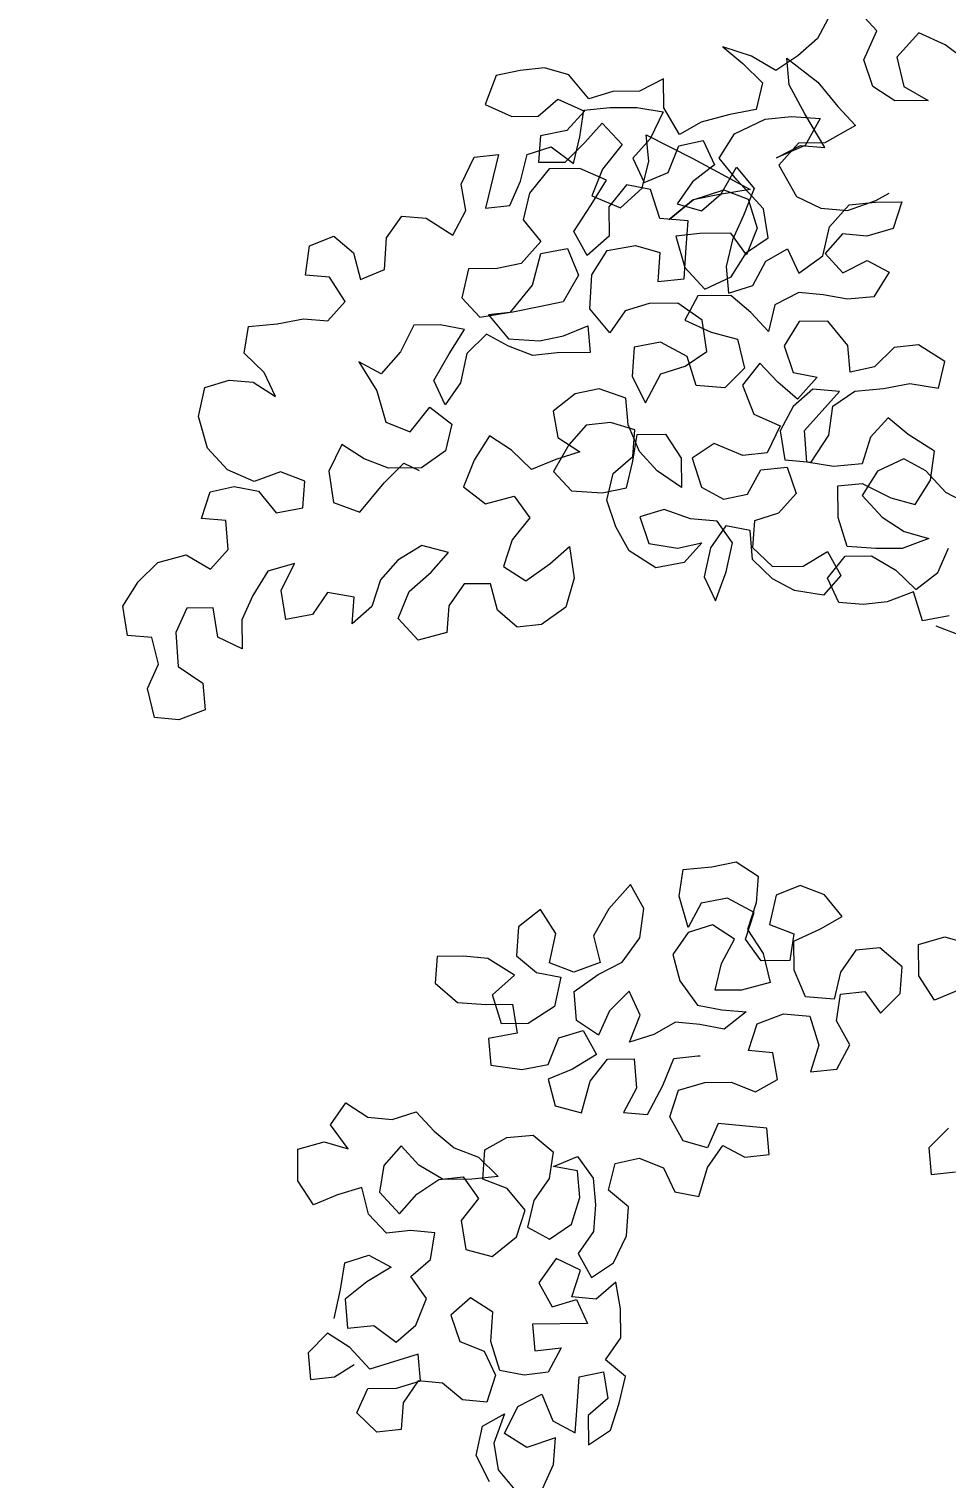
# Model space of a CAD drawing. Header units: millimetres. Extents: x 318905 to 439572, y -5133 to 105868.
# Drawn here: x 424774 to 425787, y 3425 to 5027 of the extents above; entities that cross this region are included whole.
import ezdxf

# ---------------------------------------------------------------- set-up
doc = ezdxf.new("R2010")
doc.units = ezdxf.units.MM
doc.header["$MEASUREMENT"] = 0
doc.layers.add('0_Stylo_No__98', color=154, linetype='Continuous', lineweight=0)
doc.layers.add('INTI_Agencement_Stylo_No__101', color=252, linetype='Continuous', lineweight=0)
doc.styles.add('STYLE_GENERE_3', font='')
doc.styles.get('STYLE_GENERE_3').set_extended_font_data('Arial')
doc.dimstyles.new('STYLE_GENERE__1', dxfattribs={"dimtxt": 200, "dimasz": 142.5, "dimexe": 0.18, "dimexo": 500, "dimgap": 0.09, "dimtad": 0, "dimtih": 1, "dimtoh": 1, "dimlfac": 0.001, "dimzin": 0, "dimdsep": 46, "dimtxsty": 'STYLE_GENERE_3', "dimblk": 'ARROWHEAD_6', "dimblk1": 'ARROWHEAD_6', "dimblk2": 'ARROWHEAD_6', "dimcen": 0.09, "dimclrd": 154, "dimclre": 154, "dimclrt": 154, "dimazin": 0, "dimtfac": 1, "dimtdec": 4, "dimtmove": 0, "dimatfit": 3, "dimfxl": 0, "dimtolj": 1, "dimtzin": 0, "dimarcsym": 0})

# ---------------------------------------------------------------- blocks, each defined once
blk = doc.blocks.new('arbre6[4]', base_point=(427385.8, -574.7))
at = {"layer": 'INTI_Agencement_Stylo_No__101', "linetype": 'Continuous'}
for p, q in [((425709.8, 5024.8), (425687.7, 5048.7)), ((425658.6, 5043.1), (425644.2, 5016.2)), ((425644.2, 5016.2), (425622.4, 4997.3)), ((425695.4, 4992.6), (425709.8, 5024.8)), ((425756, 5022.5), (425731.9, 4995.6)), ((425785.3, 5009.4), (425756, 5022.5)), ((425571.4, 4996.8), (425539.6, 5007.2)), ((425539.6, 5007.2), (425561.7, 4988.7)), ((425598.2, 4981), (425571.4, 4996.8)), ((425622.4, 4997.3), (425598.2, 4981)), ((425809.8, 4990.9), (425785.3, 5009.4)), ((425316, 4981.1), (425289.3, 4975.5)), ((425342.8, 4984), (425316, 4981.1)), ((425369.6, 4976.2), (425342.8, 4984)), ((425561.7, 4988.7), (425583.7, 4967.5)), ((425612.9, 4965), (425610.3, 4994.5)), ((425610.3, 4994.5), (425644.5, 4968)), ((425705.4, 4963.2), (425695.4, 4992.6)), ((425731.9, 4995.6), (425739.4, 4963.5)), ((425289.3, 4975.5), (425277.4, 4943.3)), ((425391.7, 4949.7), (425369.6, 4976.2)), ((425474.2, 4971.8), (425447.6, 4958.2)), ((425474.5, 4939.7), (425474.2, 4971.8)), ((425583.7, 4967.5), (425576.7, 4938)), ((425630.2, 4933.1), (425612.9, 4965)), ((425644.5, 4968), (425666.6, 4941.4)), ((425335.9, 4930.4), (425357.6, 4949.4)), ((425357.6, 4949.4), (425386.9, 4936.2)), ((425418.4, 4957.9), (425391.7, 4949.7)), ((425447.6, 4958.2), (425418.4, 4957.9)), ((425729.8, 4947.4), (425705.4, 4963.2)), ((425739.4, 4963.5), (425766.3, 4947.7)), ((425277.4, 4943.3), (425306.7, 4930.2)), ((425386.9, 4936.2), (425367.6, 4914.6)), ((425381.7, 4907.6), (425386.4, 4937.1)), ((425386.4, 4937.1), (425415.5, 4940.1)), ((425415.5, 4940.1), (425444.7, 4940.3)), ((425444.7, 4940.3), (425474, 4935.2)), ((425474, 4935.2), (425459.6, 4905.7)), ((425491.7, 4910.4), (425474.5, 4939.7)), ((425576.7, 4938), (425547.5, 4932.3)), ((425652.4, 4895.8), (425630.2, 4933.1)), ((425666.6, 4941.4), (425686.3, 4920.2)), ((425766.3, 4947.7), (425729.8, 4947.4)), ((425306.7, 4930.2), (425335.9, 4930.4)), ((425387.2, 4901.4), (425406.5, 4923)), ((425406.5, 4923), (425428.6, 4899.1)), ((425515.9, 4924), (425491.7, 4910.4)), ((425547.5, 4932.3), (425515.9, 4924)), ((425552.5, 4911), (425586.5, 4927.3)), ((425586.5, 4927.3), (425615.6, 4930.3)), ((425615.6, 4930.3), (425647.3, 4927.9)), ((425647.3, 4927.9), (425630.5, 4898.3)), ((425686.3, 4920.2), (425652.3, 4901.2)), ((425338.5, 4909), (425336.3, 4879.6)), ((425367.6, 4914.6), (425338.5, 4909)), ((425365.5, 4879.8), (425387.2, 4901.4)), ((425374.7, 4878.1), (425381.7, 4907.6)), ((425459.6, 4905.7), (425440.3, 4884.1)), ((425457.9, 4880.7), (425455.2, 4910.1)), ((425455.2, 4910.1), (425506.5, 4883.8)), ((425491.3, 4897.9), (425518, 4903.5)), ((425518, 4903.5), (425530.4, 4876.9)), ((425535.7, 4884), (425552.5, 4911)), ((425623.2, 4900.9), (425601.4, 4876.6)), ((425652.3, 4901.2), (425623.2, 4900.9)), ((425250.8, 4855.6), (425265.1, 4885.2)), ((425265.1, 4885.2), (425291.9, 4888.1)), ((425291.9, 4888.1), (425277.7, 4829.1)), ((425316.4, 4858.9), (425323.5, 4888.4)), ((425323.5, 4888.4), (425350.2, 4896.6)), ((425350.2, 4896.6), (425374.7, 4878.1)), ((425428.6, 4899.1), (425406.9, 4872.2)), ((425479.3, 4868.4), (425491.3, 4897.9)), ((425630.5, 4898.3), (425598.9, 4884.6)), ((425598.9, 4884.6), (425625.6, 4898.2)), ((425625.6, 4898.2), (425652.4, 4895.8)), ((425347.9, 4872.5), (425326.2, 4845.6)), ((425336.3, 4879.6), (425365.5, 4879.8)), ((425382, 4872.8), (425347.9, 4872.5)), ((425411.3, 4859.7), (425382, 4872.8)), ((425406.9, 4872.2), (425394.9, 4842.6)), ((425440.3, 4884.1), (425452.7, 4857.4)), ((425450.8, 4851.2), (425457.9, 4880.7)), ((425530.4, 4876.9), (425506.2, 4857.9)), ((425506.5, 4883.8), (425570, 4849.6)), ((425555.3, 4860.1), (425535.7, 4884)), ((425537.9, 4844.8), (425554.7, 4874.4)), ((425554.7, 4874.4), (425574.3, 4850.5)), ((425601.4, 4876.6), (425621.2, 4842)), ((425255.8, 4826.2), (425250.8, 4855.6)), ((425304.5, 4832), (425316.4, 4858.9)), ((425394.5, 4832.8), (425411.3, 4859.7)), ((425433.2, 4854.6), (425413.9, 4830.3)), ((425460, 4849.5), (425433.2, 4854.6)), ((425452.7, 4857.4), (425479.3, 4868.4)), ((425506.2, 4857.9), (425489.3, 4833.7)), ((425584.8, 4828.3), (425555.3, 4860.1)), ((425326.2, 4845.6), (425319.2, 4816.1)), ((425394.9, 4842.6), (425426.6, 4829.5)), ((425426.6, 4829.5), (425450.8, 4851.2)), ((425470, 4817.4), (425460, 4849.5)), ((425506.9, 4838.3), (425480.3, 4816.6)), ((425480.3, 4816.6), (425506.9, 4838.3)), ((425506.9, 4838.3), (425540.8, 4849.3)), ((425536, 4843.9), (425506.9, 4838.3)), ((425516.1, 4825.9), (425537.9, 4844.8)), ((425570, 4849.6), (425536, 4843.9)), ((425540.8, 4849.3), (425567.7, 4838.8)), ((425574.3, 4850.5), (425562.4, 4820.9)), ((425567.7, 4838.8), (425577.6, 4806.8)), ((425621.2, 4842), (425648, 4828.9)), ((425677.2, 4826.4), (425708.8, 4837.4)), ((425708.8, 4837.4), (425723.3, 4845.6)), ((425241.5, 4799.3), (425255.8, 4826.2)), ((425277.7, 4829.1), (425304.5, 4832)), ((425375.2, 4803.2), (425394.5, 4832.8)), ((425413.9, 4830.3), (425414.2, 4798.2)), ((425489.3, 4833.7), (425516.1, 4825.9)), ((425562.4, 4820.9), (425550.4, 4794.1)), ((425589.9, 4796.2), (425584.8, 4828.3)), ((425648, 4828.9), (425677.2, 4826.4)), ((425657.4, 4808.4), (425679.1, 4832.7)), ((425679.1, 4832.7), (425708.2, 4835.6)), ((425708.2, 4835.6), (425737.4, 4835.9)), ((425737.4, 4835.9), (425727.9, 4806.4)), ((425168.5, 4796), (425185.3, 4820.2)), ((425185.3, 4820.2), (425212.1, 4817.8)), ((425212.1, 4817.8), (425241.5, 4799.3)), ((425319.2, 4816.1), (425338.8, 4792.2)), ((425501.6, 4815), (425470, 4817.4)), ((425499.4, 4785.6), (425501.6, 4815)), ((425577.6, 4806.8), (425565.7, 4777.3)), ((425650.3, 4776.2), (425657.4, 4808.4)), ((425727.9, 4806.4), (425698.8, 4798.1)), ((425083.4, 4787.2), (425110.1, 4798.1)), ((425110.1, 4798.1), (425132.1, 4779.6)), ((425166.3, 4761.1), (425168.5, 4796)), ((425338.8, 4792.2), (425317.1, 4767.9)), ((425390, 4776.6), (425375.2, 4803.2)), ((425414.2, 4798.2), (425390, 4776.6)), ((425514.4, 4800.9), (425487.7, 4798)), ((425487.7, 4798), (425497.7, 4763.3)), ((425548.5, 4801.2), (425514.4, 4800.9)), ((425550.4, 4794.1), (425543.4, 4764.6)), ((425565.7, 4777.3), (425548.5, 4801.2)), ((425565.7, 4779.9), (425589.9, 4796.2)), ((425672, 4800.5), (425652.7, 4778.9)), ((425698.8, 4798.1), (425672, 4800.5)), ((425078.8, 4755), (425083.4, 4787.2)), ((425132.1, 4779.6), (425139.7, 4750.2)), ((425329.4, 4743.9), (425338.9, 4778.8)), ((425338.9, 4778.8), (425368.1, 4784.4)), ((425368.1, 4784.4), (425380.4, 4755.1)), ((425395, 4755.2), (425411.9, 4782.1)), ((425411.9, 4782.1), (425443.4, 4787.7)), ((425443.4, 4787.7), (425470.3, 4780)), ((425470.3, 4780), (425468.1, 4747.8)), ((425497.2, 4750.8), (425499.4, 4785.6)), ((425548.8, 4753), (425565.7, 4779.9)), ((425587.1, 4770.3), (425611.3, 4783.9)), ((425611.3, 4783.9), (425623.7, 4757.3)), ((425623.7, 4757.3), (425650.3, 4776.2)), ((425652.7, 4778.9), (425672.3, 4757.7)), ((425139.7, 4750.2), (425166.3, 4761.1)), ((425258.8, 4762), (425251.7, 4729.8)), ((425290.4, 4762.3), (425258.8, 4762)), ((425317.1, 4767.9), (425290.4, 4762.3)), ((425497.7, 4763.3), (425519.8, 4739.4)), ((425543.4, 4764.6), (425546, 4735.1)), ((425572.7, 4743.4), (425587.1, 4770.3)), ((425672.3, 4757.7), (425699, 4771.3)), ((425699, 4771.3), (425723.4, 4758.2)), ((425723.4, 4758.2), (425706.6, 4731.2)), ((425105.6, 4752.6), (425078.8, 4755)), ((425122.8, 4726), (425105.6, 4752.6)), ((425305.3, 4714.2), (425329.4, 4743.9)), ((425380.4, 4755.1), (425363.6, 4725.5)), ((425392.9, 4717.7), (425395, 4755.2)), ((425468.1, 4747.8), (425497.2, 4750.8)), ((425519.8, 4739.4), (425548.8, 4753)), ((425546, 4735.1), (425572.7, 4743.4)), ((425103.5, 4704.4), (425122.8, 4726)), ((425251.7, 4729.8), (425271.3, 4708.6)), ((425363.6, 4725.5), (425336.9, 4719.9)), ((425512, 4732.2), (425497.6, 4705.3)), ((425548.5, 4732.5), (425512, 4732.2)), ((425570.5, 4713.9), (425548.5, 4732.5)), ((425623.8, 4735.8), (425597.2, 4722.2)), ((425650.6, 4733.4), (425623.8, 4735.8)), ((425677.4, 4728.3), (425650.6, 4733.4)), ((425706.6, 4731.2), (425677.4, 4728.3)), ((425271.3, 4708.6), (425305.3, 4714.2)), ((425307.8, 4714.2), (425281, 4711.3)), ((425281, 4711.3), (425303.1, 4684.8)), ((425336.9, 4719.9), (425307.8, 4714.2)), ((425415, 4691.1), (425392.9, 4717.7)), ((425431.8, 4715.4), (425415, 4691.1)), ((425458.5, 4723.6), (425431.8, 4715.4)), ((425490.1, 4723.9), (425458.5, 4723.6)), ((425517, 4705.4), (425490.1, 4723.9)), ((425590.1, 4692.7), (425570.5, 4713.9)), ((425597.2, 4722.2), (425590.1, 4692.7)), ((425011.3, 4668.7), (425016, 4698.2)), ((425016, 4698.2), (425047.6, 4701.2)), ((425047.6, 4701.2), (425076.7, 4706.8)), ((425076.7, 4706.8), (425103.5, 4704.4)), ((425198.4, 4699.9), (425184, 4670.3)), ((425227.6, 4700.1), (425198.4, 4699.9)), ((425254.4, 4695), (425227.6, 4700.1)), ((425237.6, 4668.1), (425254.4, 4695)), ((425363.9, 4688), (425390.6, 4698.9)), ((425390.6, 4698.9), (425393.2, 4669.5)), ((425497.6, 4705.3), (425526.9, 4692.1)), ((425522.2, 4670.7), (425517, 4705.4)), ((425624.1, 4703.7), (425607.3, 4676.8)), ((425655.7, 4704), (425624.1, 4703.7)), ((425677.8, 4677.4), (425655.7, 4704)), ((425278.8, 4689.9), (425257, 4668.3)), ((425303.2, 4676.7), (425278.8, 4689.9)), ((425303.1, 4684.8), (425337.2, 4682.4)), ((425330, 4666.3), (425303.2, 4676.7)), ((425337.2, 4682.4), (425363.9, 4688)), ((425471, 4680.9), (425441.9, 4675.3)), ((425500.3, 4665.1), (425471, 4680.9)), ((425526.9, 4692.1), (425556.1, 4684.4)), ((425556.1, 4684.4), (425563.7, 4652.3)), ((425607.3, 4676.8), (425617.2, 4647.5)), ((425680.5, 4648), (425677.8, 4677.4)), ((425755.6, 4678.1), (425728.9, 4675.2)), ((425785, 4659.7), (425755.6, 4678.1)), ((425033.4, 4647.5), (425011.3, 4668.7)), ((425184, 4670.3), (425162.3, 4646)), ((425220.8, 4638.5), (425237.6, 4668.1)), ((425257, 4668.3), (425250, 4636.1)), ((425356.8, 4669.2), (425330, 4666.3)), ((425393.2, 4669.5), (425356.8, 4669.2)), ((425441.9, 4675.3), (425439.7, 4643.2)), ((425498, 4654.4), (425522.2, 4670.7)), ((425510.3, 4633.1), (425500.3, 4665.1)), ((425728.9, 4675.2), (425707.2, 4653.6)), ((425045.7, 4620.9), (425033.4, 4647.5)), ((425162.3, 4646), (425137.9, 4659.2)), ((425137.9, 4659.2), (425157.6, 4627.2)), ((425454.5, 4613.9), (425471.3, 4646.1)), ((425471.3, 4646.1), (425498, 4654.4)), ((425563.7, 4652.3), (425541.9, 4630.7)), ((425580.6, 4657.8), (425561.4, 4633.6)), ((425600.3, 4636.6), (425580.6, 4657.8)), ((425617.2, 4647.5), (425644, 4642.3)), ((425707.2, 4653.6), (425680.5, 4648)), ((425777.9, 4630.2), (425785, 4659.7)), ((424960.8, 4598.7), (424967.8, 4630.9)), ((424967.8, 4630.9), (424994.5, 4639.1)), ((424994.5, 4639.1), (425021.3, 4636.7)), ((425021.3, 4636.7), (425045.7, 4620.9)), ((425233.1, 4611.9), (425220.8, 4638.5)), ((425250, 4636.1), (425233.1, 4611.9)), ((425403.3, 4629.5), (425376.6, 4623.9)), ((425432.5, 4619), (425403.3, 4629.5)), ((425439.7, 4643.2), (425454.5, 4613.9)), ((425541.9, 4630.7), (425510.3, 4633.1)), ((425561.4, 4633.6), (425573.8, 4601.6)), ((425622.3, 4618.1), (425600.3, 4636.6)), ((425639.2, 4628.9), (425617.5, 4610)), ((425644, 4642.3), (425622.3, 4618.1)), ((425668.4, 4626.5), (425639.2, 4628.9)), ((425685.5, 4626.7), (425717.1, 4629.6)), ((425717.1, 4629.6), (425746.2, 4635.2)), ((425746.2, 4635.2), (425777.9, 4630.2)), ((425157.6, 4627.2), (425167.6, 4592.5)), ((425376.6, 4623.9), (425352.4, 4604.9)), ((425435.2, 4589.6), (425432.5, 4619)), ((425629.9, 4583.3), (425668.4, 4626.5)), ((425661.3, 4610.4), (425685.5, 4626.7)), ((424970.8, 4564), (424960.8, 4598.7)), ((425194.4, 4582.1), (425216.1, 4609)), ((425216.1, 4609), (425240.6, 4590.5)), ((425352.4, 4604.9), (425357.5, 4575.5)), ((425573.8, 4601.6), (425603.1, 4588.4)), ((425617.5, 4610), (425603.1, 4583.1)), ((425656.6, 4578.2), (425661.3, 4610.4)), ((425722.2, 4597.5), (425702.9, 4576)), ((425744.2, 4579), (425722.2, 4597.5)), ((425167.6, 4592.5), (425194.4, 4582.1)), ((425240.6, 4590.5), (425233.5, 4561)), ((425389, 4589.2), (425369.7, 4567.6)), ((425415.7, 4592.1), (425389, 4589.2)), ((425442.5, 4584.3), (425415.7, 4592.1)), ((425447.6, 4560.3), (425435.2, 4589.6)), ((425440.3, 4554.8), (425442.5, 4584.3)), ((425603.1, 4588.4), (425588.7, 4558.9)), ((425603.1, 4583.1), (425608.2, 4551)), ((425632.5, 4548.6), (425629.9, 4583.3)), ((425119.1, 4568), (425104.7, 4538.4)), ((425143.6, 4552.2), (425119.1, 4568)), ((425282, 4577.5), (425265.2, 4550.6)), ((425306.5, 4561.7), (425282, 4577.5)), ((425369.7, 4567.6), (425352.9, 4538)), ((425357.5, 4575.5), (425381.9, 4559.7)), ((425440.4, 4549.5), (425445, 4579)), ((425445, 4579), (425476.6, 4579.3)), ((425476.6, 4579.3), (425493.9, 4552.7)), ((425530.2, 4569), (425506, 4552.8)), ((425561.9, 4555.9), (425530.2, 4569)), ((425637.4, 4548.6), (425656.6, 4578.2)), ((425702.9, 4576), (425693.4, 4546.4)), ((425773.5, 4560.5), (425744.2, 4579)), ((424992.8, 4540.1), (424970.8, 4564)), ((425170.4, 4541.7), (425143.6, 4552.2)), ((425233.5, 4561), (425206.9, 4542)), ((425265.2, 4550.6), (425253.3, 4521)), ((425328.5, 4540.5), (425306.5, 4561.7)), ((425355.2, 4551.4), (425328.5, 4540.5)), ((425381.9, 4559.7), (425355.2, 4551.4)), ((425418.6, 4535.9), (425440.3, 4554.8)), ((425433.3, 4520), (425440.4, 4549.5)), ((425467.2, 4539), (425447.6, 4560.3)), ((425493.9, 4552.7), (425494.1, 4520.5)), ((425506, 4552.8), (425516, 4520.7)), ((425588.7, 4558.9), (425561.9, 4555.9)), ((425608.2, 4551), (425637.4, 4548.6)), ((425661.8, 4543.5), (425632.5, 4548.6)), ((425739.5, 4552.2), (425710.5, 4538.6)), ((425764, 4539), (425739.5, 4552.2)), ((425768.9, 4528.4), (425773.5, 4560.5)), ((425022.1, 4527), (424992.8, 4540.1)), ((425051.2, 4537.9), (425022.1, 4527)), ((425078.1, 4527.5), (425051.2, 4537.9)), ((425104.7, 4538.4), (425109.9, 4503.7)), ((425165.7, 4525.6), (425187.4, 4547.2)), ((425206.9, 4542), (425170.4, 4541.7)), ((425187.4, 4547.2), (425204.5, 4539.3)), ((425352.9, 4538), (425372.5, 4516.8)), ((425411.5, 4506.4), (425418.6, 4535.9)), ((425494.1, 4520.5), (425467.2, 4539)), ((425567.1, 4513.2), (425581.5, 4540.1)), ((425581.5, 4540.1), (425610.7, 4543)), ((425610.7, 4543), (425620.6, 4513.7)), ((425693.4, 4546.4), (425661.8, 4543.5)), ((425710.5, 4538.6), (425693.6, 4511.6)), ((425786, 4515.1), (425764, 4539)), ((424973.6, 4515.8), (425000.3, 4521.4)), ((425000.3, 4521.4), (425027.1, 4516.3)), ((425027.1, 4516.3), (425046.7, 4492.4)), ((425075.9, 4498), (425078.1, 4527.5)), ((425139.1, 4493.2), (425165.7, 4525.6)), ((425253.3, 4521), (425277.7, 4502.5)), ((425372.5, 4516.8), (425406.6, 4514.4)), ((425406.6, 4514.4), (425433.3, 4520)), ((425516, 4520.7), (425540.4, 4507.6)), ((425666.8, 4522.1), (425693.5, 4525)), ((425667.1, 4487.3), (425666.8, 4522.1)), ((425693.5, 4525), (425725.3, 4509.2)), ((425752.1, 4501.5), (425768.9, 4528.4)), ((424964, 4486.3), (424973.6, 4515.8)), ((425109.9, 4503.7), (425139.1, 4493.2)), ((425277.7, 4502.5), (425309.3, 4510.8)), ((425309.3, 4510.8), (425326.5, 4486.9)), ((425421.4, 4477.1), (425411.5, 4506.4)), ((425540.4, 4507.6), (425567.1, 4513.2)), ((425620.6, 4513.7), (425601.3, 4492.1)), ((425693.6, 4511.6), (425715.7, 4487.7)), ((425725.3, 4509.2), (425752.1, 4501.5)), ((425810.5, 4502), (425786, 4515.1)), ((424990.8, 4483.9), (424964, 4486.3)), ((425046.7, 4492.4), (425075.9, 4498)), ((425326.5, 4486.9), (425307.2, 4462.6)), ((425474.8, 4496.3), (425448.1, 4488)), ((425448.1, 4488), (425458.1, 4458.6)), ((425504.1, 4485.8), (425474.8, 4496.3)), ((425533.3, 4483.4), (425504.1, 4485.8)), ((425601.3, 4492.1), (425574.6, 4483.8)), ((425677, 4455.3), (425667.1, 4487.3)), ((425715.7, 4487.7), (425740.1, 4471.9)), ((424993.5, 4451.8), (424990.8, 4483.9)), ((425436.2, 4450.4), (425421.4, 4477.1)), ((425543.1, 4478.2), (425526.2, 4453.9)), ((425550.5, 4459.5), (425533.3, 4483.4)), ((425569.9, 4473), (425543.1, 4478.2)), ((425572.5, 4440.9), (425569.9, 4473)), ((425574.6, 4483.8), (425572.4, 4454.3)), ((425740.1, 4471.9), (425767, 4464.1)), ((425207.5, 4456.4), (425180.9, 4440.1)), ((425236.8, 4448.6), (425207.5, 4456.4)), ((425307.2, 4462.6), (425297.7, 4433.1)), ((425348.8, 4436.2), (425370.5, 4455.2)), ((425370.5, 4455.2), (425375.6, 4420.4)), ((425458.1, 4458.6), (425489.7, 4453.6)), ((425489.7, 4453.6), (425516.4, 4459.2)), ((425516.4, 4459.2), (425497.1, 4437.6)), ((425526.2, 4453.9), (425519.2, 4421.7)), ((425543.4, 4427.3), (425550.5, 4459.5)), ((425572.4, 4454.3), (425594.5, 4433.1)), ((425708.7, 4452.9), (425677, 4455.3)), ((425737.9, 4453.1), (425708.7, 4452.9)), ((425767, 4464.1), (425737.9, 4453.1)), ((425777, 4426.7), (425788.9, 4453.6)), ((424894, 4416.1), (424915.8, 4437.7)), ((424915.8, 4437.7), (424947.3, 4446)), ((424947.3, 4446), (424974.2, 4430.2)), ((424974.2, 4430.2), (424993.5, 4451.8)), ((425066.6, 4436.4), (425037.5, 4428.1)), ((425052.2, 4406.8), (425066.6, 4436.4)), ((425180.9, 4440.1), (425161.6, 4418.5)), ((425217.5, 4427), (425236.8, 4448.6)), ((425322.2, 4417.3), (425348.8, 4436.2)), ((425465.6, 4431.9), (425436.2, 4450.4)), ((425497.1, 4437.6), (425465.6, 4431.9)), ((425594.6, 4419.7), (425572.5, 4440.9)), ((425628.5, 4433.4), (425655.2, 4449.7)), ((425655.2, 4449.7), (425670, 4423.1)), ((425655.4, 4420.3), (425674.7, 4444.5)), ((425674.7, 4444.5), (425703.9, 4444.8)), ((425703.9, 4444.8), (425730.7, 4429)), ((425037.5, 4428.1), (425020.6, 4401.2)), ((425193.3, 4405.4), (425217.5, 4427)), ((425297.7, 4433.1), (425322.2, 4417.3)), ((425375.6, 4420.4), (425366.2, 4388.2)), ((425519.2, 4421.7), (425531.5, 4395.1)), ((425531.5, 4395.1), (425543.4, 4427.3)), ((425594.5, 4433.1), (425628.5, 4433.4)), ((425670, 4423.1), (425650.7, 4401.5)), ((425667.8, 4393.6), (425655.4, 4420.3)), ((425730.7, 4429), (425752.8, 4407.8)), ((425752.8, 4407.8), (425777, 4426.7)), ((424877.2, 4389.2), (424894, 4416.1)), ((425057.3, 4374.7), (425052.2, 4406.8)), ((425103.3, 4404.6), (425086.5, 4380.3)), ((425132.5, 4399.5), (425103.3, 4404.6)), ((425161.6, 4418.5), (425152.1, 4389)), ((425181.4, 4375.8), (425193.3, 4405.4)), ((425254.1, 4414), (425237.2, 4389.7)), ((425283.3, 4414.2), (425254.1, 4414)), ((425290.8, 4384.9), (425283.3, 4414.2)), ((425619, 4406.6), (425594.6, 4419.7)), ((425650.7, 4401.5), (425619, 4406.6)), ((425750.4, 4405.1), (425721.3, 4394.1)), ((425760.3, 4373.1), (425750.4, 4405.1)), ((424882.3, 4357.1), (424877.2, 4389.2)), ((425020.6, 4401.2), (425008.7, 4374.3)), ((425130.3, 4370), (425132.5, 4399.5)), ((425152.1, 4389), (425130.3, 4370)), ((425237.2, 4389.7), (425235, 4360.3)), ((425366.2, 4388.2), (425339.5, 4369.2)), ((425694.5, 4391.2), (425667.8, 4393.6)), ((425721.3, 4394.1), (425694.5, 4391.2)), ((424947.8, 4387.1), (424935.8, 4360.2)), ((424976.9, 4387.4), (424947.8, 4387.1)), ((424982.1, 4355.3), (424976.9, 4387.4)), ((425008.7, 4374.3), (425008.9, 4342.2)), ((425086.5, 4380.3), (425057.3, 4374.7)), ((425203.4, 4352), (425181.4, 4375.8)), ((425312.8, 4366.3), (425290.8, 4384.9)), ((425789.5, 4378.7), (425760.3, 4373.1)), ((424909.1, 4354.6), (424882.3, 4357.1)), ((424935.8, 4360.2), (424938.5, 4322.8)), ((425235, 4360.3), (425203.4, 4352)), ((425339.5, 4369.2), (425312.8, 4366.3)), ((425775, 4367.8), (425801.8, 4357.4)), ((424916.6, 4325.3), (424909.1, 4354.6)), ((425008.9, 4342.2), (424982.1, 4355.3)), ((424904.6, 4298.4), (424916.6, 4325.3)), ((424938.5, 4322.8), (424965.4, 4304.3)), ((424912.2, 4266.3), (424904.6, 4298.4)), ((424965.4, 4304.3), (424968.1, 4274.9)), ((424938.9, 4263.9), (424912.2, 4266.3)), ((424968.1, 4274.9), (424938.9, 4263.9)), ((425496.1, 4098.6), (425527.7, 4101.5)), ((425527.7, 4101.5), (425554.4, 4107.1)), ((425554.4, 4107.1), (425578.8, 4091.3)), ((425491.4, 4069.1), (425496.1, 4098.6)), ((425578.8, 4091.3), (425576.6, 4061.8)), ((425437.8, 4082), (425413.7, 4055)), ((425452.6, 4055.4), (425437.8, 4082)), ((425501.4, 4034.4), (425491.4, 4069.1)), ((425598.5, 4070.1), (425591.4, 4037.9)), ((425625.1, 4081), (425598.5, 4070.1)), ((425652, 4070.5), (425625.1, 4081)), ((425671.6, 4046.6), (425652, 4070.5)), ((425338.3, 4054.3), (425314.1, 4035.4)), ((425355.5, 4027.7), (425338.3, 4054.3)), ((425413.7, 4055), (425396.9, 4025.4)), ((425448, 4023.2), (425452.6, 4055.4)), ((425515.8, 4061.3), (425501.4, 4034.4)), ((425545, 4066.9), (425515.8, 4061.3)), ((425574.3, 4051.1), (425545, 4066.9)), ((425576.6, 4061.8), (425567.1, 4032.3)), ((425528.2, 4037.3), (425501.5, 4029)), ((425552.6, 4021.5), (425528.2, 4037.3)), ((425564.8, 4021.6), (425574.3, 4051.1)), ((425591.4, 4037.9), (425618.2, 4027.4)), ((425647.4, 4033), (425671.6, 4046.6)), ((425314.1, 4035.4), (425311.9, 4003.2)), ((425348.5, 3995.5), (425355.5, 4027.7)), ((425396.9, 4025.4), (425404.4, 3996)), ((425428.7, 3996.3), (425448, 4023.2)), ((425501.5, 4029), (425484.6, 4004.8)), ((425538.2, 3994.6), (425552.6, 4021.5)), ((425582, 3997.6), (425564.8, 4021.6)), ((425567.1, 4032.3), (425584.3, 4005.7)), ((425618.2, 4027.4), (425613.6, 3997.9)), ((425618.3, 4019.4), (425647.4, 4033)), ((425755.8, 4015.8), (425784.9, 4024.1)), ((425784.9, 4024.1), (425811.8, 4016.3)), ((425484.6, 4004.8), (425492.1, 3975.4)), ((425584.3, 4005.7), (425591.9, 3973.6)), ((425618.5, 3987.3), (425618.3, 4019.4)), ((425686.5, 4009.3), (425669.6, 3985.1)), ((425713.2, 4012.2), (425686.5, 4009.3)), ((425737.7, 3991), (425713.2, 4012.2)), ((425756.1, 3981), (425755.8, 4015.8)), ((425224.3, 4002.4), (425222.1, 3973)), ((425253.5, 4002.7), (425224.3, 4002.4)), ((425280.3, 4000.3), (425253.5, 4002.7)), ((425309.6, 3981.8), (425280.3, 4000.3)), ((425311.9, 4003.2), (425333.9, 3984.7)), ((425375.3, 3985.1), (425348.5, 3995.5)), ((425404.4, 3996), (425375.3, 3985.1)), ((425402.1, 3982.6), (425428.7, 3996.3)), ((425531.1, 3965.1), (425538.2, 3994.6)), ((425613.6, 3997.9), (425582, 3997.6)), ((425735.5, 3961.6), (425737.7, 3991)), ((425222.1, 3973), (425246.6, 3951.8)), ((425285.5, 3960.2), (425309.6, 3981.8)), ((425333.9, 3984.7), (425360.7, 3979.6)), ((425360.7, 3979.6), (425353.7, 3947.4)), ((425375.5, 3963.7), (425402.1, 3982.6)), ((425492.1, 3975.4), (425511.8, 3948.8)), ((425591.9, 3973.6), (425560.3, 3965.3)), ((425630.9, 3957.9), (425618.5, 3987.3)), ((425669.6, 3985.1), (425662.6, 3955.5)), ((425773.3, 3954.4), (425756.1, 3981)), ((425295.4, 3928.1), (425285.5, 3960.2)), ((425378.1, 3931.6), (425375.5, 3963.7)), ((425436.3, 3964.2), (425414.5, 3942.6)), ((425448.6, 3937.5), (425436.3, 3964.2)), ((425560.3, 3965.3), (425531.1, 3965.1)), ((425662.6, 3955.5), (425630.9, 3957.9)), ((425665.2, 3931.5), (425669.8, 3961)), ((425669.8, 3961), (425696.6, 3963.9)), ((425696.6, 3963.9), (425713.8, 3939.9)), ((425713.8, 3939.9), (425735.5, 3961.6)), ((425800, 3965.3), (425773.3, 3954.4)), ((425246.6, 3951.8), (425278.3, 3949.4)), ((425278.3, 3949.4), (425307.5, 3949.7)), ((425307.5, 3949.7), (425312.6, 3917.6)), ((425353.7, 3947.4), (425324.6, 3928.4)), ((425414.5, 3942.6), (425402.6, 3915.7)), ((425511.8, 3948.8), (425538.6, 3943.7)), ((425538.6, 3943.7), (425565.4, 3941.3)), ((425565.4, 3941.3), (425541.2, 3922.3)), ((425324.6, 3928.4), (425295.4, 3928.1)), ((425402.6, 3915.7), (425378.1, 3931.6)), ((425436.7, 3908), (425448.6, 3937.5)), ((425487.6, 3929.9), (425463.4, 3916.3)), ((425514.4, 3927.4), (425487.6, 3929.9)), ((425541.2, 3922.3), (425514.4, 3927.4)), ((425568.1, 3898.5), (425577.6, 3928)), ((425577.6, 3928), (425606.7, 3939)), ((425606.7, 3939), (425635.9, 3936.6)), ((425635.9, 3936.6), (425645.9, 3904.5)), ((425680, 3904.8), (425665.2, 3931.5)), ((425312.6, 3917.6), (425281, 3911.9)), ((425281, 3911.9), (425283.6, 3882.5)), ((425346.9, 3883.1), (425358.8, 3912.6)), ((425358.8, 3912.6), (425385.5, 3920.9)), ((425385.5, 3920.9), (425400.3, 3894.3)), ((425463.4, 3916.3), (425436.7, 3908)), ((425400.3, 3894.3), (425373.7, 3878)), ((425485.5, 3889.7), (425512.2, 3892.6)), ((425512.2, 3892.6), (425514.6, 3892.6)), ((425594.9, 3896), (425568.1, 3898.5)), ((425600, 3866.6), (425594.9, 3896)), ((425645.9, 3904.5), (425636.4, 3875)), ((425665.6, 3877.9), (425680, 3904.8)), ((425283.6, 3882.5), (425317.7, 3877.5)), ((425317.7, 3877.5), (425346.9, 3883.1)), ((425373.7, 3878), (425347, 3867)), ((425393.2, 3864.8), (425412.5, 3889)), ((425412.5, 3889), (425441.7, 3889.3)), ((425441.7, 3889.3), (425444.4, 3857.2)), ((425473.5, 3860.1), (425485.5, 3889.7)), ((425636.4, 3875), (425665.6, 3877.9)), ((425347, 3867), (425354.5, 3837.7)), ((425383.8, 3829.9), (425393.2, 3864.8)), ((425456.7, 3827.9), (425473.5, 3860.1)), ((425490.6, 3855), (425519.7, 3863.2)), ((425519.7, 3863.2), (425548.9, 3863.5)), ((425548.9, 3863.5), (425575.8, 3853)), ((425575.8, 3853), (425600, 3866.6)), ((425444.4, 3857.2), (425430, 3830.3)), ((425481.1, 3825.4), (425490.6, 3855)), ((425106.5, 3816.7), (425123.4, 3840.9)), ((425123.4, 3840.9), (425147.8, 3825.1)), ((425174.6, 3822.6), (425201.3, 3830.9)), ((425201.3, 3830.9), (425220.9, 3809.7)), ((425354.5, 3837.7), (425383.8, 3829.9)), ((425430, 3830.3), (425456.7, 3827.9)), ((425126.2, 3790.1), (425106.5, 3816.7)), ((425147.8, 3825.1), (425174.6, 3822.6)), ((425495.9, 3798.8), (425481.1, 3825.4)), ((425534.7, 3817.9), (425522.7, 3791)), ((425588.2, 3813), (425534.7, 3817.9)), ((425590.9, 3783.6), (425588.2, 3813)), ((425789, 3812.7), (425767.2, 3791.1)), ((425070.3, 3789.6), (425099.4, 3797.9)), ((425099.4, 3797.9), (425126.2, 3790.1)), ((425220.9, 3809.7), (425243, 3791.1)), ((425277, 3788.8), (425301.3, 3802.4)), ((425301.3, 3802.4), (425330.4, 3805.3)), ((425330.4, 3805.3), (425352.5, 3786.8)), ((425522.7, 3791), (425495.9, 3798.8)), ((425070.5, 3754.8), (425070.3, 3789.6)), ((425184.6, 3793.3), (425165.3, 3771.7)), ((425204.2, 3772.1), (425184.6, 3793.3)), ((425243, 3791.1), (425269.8, 3780.7)), ((425269.8, 3780.7), (425291.8, 3759.5)), ((425274.8, 3756.6), (425277, 3788.8)), ((425352.5, 3786.8), (425347.8, 3757.3)), ((425352.6, 3770.7), (425379.3, 3781.7)), ((425379.3, 3781.7), (425396.5, 3757.7)), ((425420.7, 3774), (425447.4, 3779.6)), ((425447.4, 3779.6), (425474.2, 3769.1)), ((425522.9, 3769.6), (425539.7, 3793.8)), ((425539.7, 3793.8), (425564.1, 3780.7)), ((425564.1, 3780.7), (425590.9, 3783.6)), ((425767.2, 3791.1), (425769.9, 3761.6)), ((425165.3, 3771.7), (425160.6, 3742.2)), ((425231.1, 3756.2), (425204.2, 3772.1)), ((425379.4, 3765.6), (425352.6, 3770.7)), ((425382, 3736.2), (425379.4, 3765.6)), ((425413.6, 3744.5), (425420.7, 3774)), ((425474.2, 3769.1), (425486.6, 3742.5)), ((425513.4, 3737.4), (425522.9, 3769.6)), ((425769.9, 3761.6), (425796.6, 3764.6)), ((425087.7, 3728.2), (425070.5, 3754.8)), ((425141.1, 3747.4), (425114.4, 3739.1)), ((425148.6, 3718), (425141.1, 3747.4)), ((425202, 3739.9), (425226.2, 3756.2)), ((425226.2, 3756.2), (425252.9, 3759.1)), ((425262.7, 3756.5), (425231.1, 3756.2)), ((425252.9, 3759.1), (425270.1, 3735.2)), ((425291.8, 3759.5), (425262.7, 3756.5)), ((425301.7, 3746.2), (425274.8, 3756.6)), ((425347.8, 3757.3), (425331, 3733.1)), ((425396.5, 3757.7), (425399.1, 3728.3)), ((425114.4, 3739.1), (425087.7, 3728.2)), ((425160.6, 3742.2), (425182.7, 3718.3)), ((425182.7, 3718.3), (425202, 3739.9)), ((425270.1, 3735.2), (425250.9, 3710.9)), ((425321.3, 3722.3), (425301.7, 3746.2)), ((425331, 3733.1), (425323.9, 3703.5)), ((425372.5, 3706.7), (425382, 3736.2)), ((425435.6, 3726), (425413.6, 3744.5)), ((425486.6, 3742.5), (425513.4, 3737.4)), ((425168.3, 3696.8), (425148.6, 3718)), ((425311.8, 3692.7), (425321.3, 3722.3)), ((425399.1, 3728.3), (425396.9, 3698.9)), ((425433.4, 3693.8), (425435.6, 3726)), ((425195, 3699.7), (425168.3, 3696.8)), ((425221.8, 3697.3), (425195, 3699.7)), ((425250.9, 3710.9), (425256, 3678.8)), ((425323.9, 3703.5), (425348.3, 3690.4)), ((425348.3, 3690.4), (425372.5, 3706.7)), ((425217.1, 3667.8), (425221.8, 3697.3)), ((425285.2, 3671.1), (425311.8, 3692.7)), ((425396.9, 3698.9), (425380.1, 3674.6)), ((425419.1, 3664.3), (425433.4, 3693.8)), ((425122.3, 3664.3), (425149, 3672.5)), ((425149, 3672.5), (425173.4, 3659.4)), ((425195.4, 3648.9), (425217.1, 3667.8)), ((425256, 3678.8), (425285.2, 3671.1)), ((425355.8, 3669), (425336.5, 3642.1)), ((425382.6, 3655.9), (425355.8, 3669)), ((425380.1, 3674.6), (425394.8, 3648)), ((425117.6, 3634.8), (425122.3, 3664.3)), ((425173.4, 3659.4), (425146.8, 3643.1)), ((425373.1, 3626.4), (425382.6, 3655.9)), ((425394.8, 3648), (425419.1, 3664.3)), ((425146.8, 3643.1), (425122.6, 3624.1)), ((425212.6, 3624.9), (425195.4, 3648.9)), ((425336.5, 3642.1), (425351.3, 3615.5)), ((425421.6, 3642.9), (425399.9, 3623.9)), ((425426.7, 3613.5), (425421.6, 3642.9)), ((425110.6, 3602.6), (425117.6, 3634.8)), ((425122.6, 3624.1), (425125.2, 3592)), ((425200.6, 3595.4), (425212.6, 3624.9)), ((425261.2, 3625.4), (425239.5, 3606.4)), ((425285.7, 3609.5), (425261.2, 3625.4)), ((425351.3, 3615.5), (425378, 3623.7)), ((425399.9, 3623.9), (425373.1, 3626.4)), ((425378, 3623.7), (425390.4, 3597.1)), ((425239.5, 3606.4), (425249.4, 3577.1)), ((425283.5, 3577.4), (425285.7, 3609.5)), ((425427, 3581.4), (425426.7, 3613.5)), ((425125.2, 3592), (425154.4, 3594.9)), ((425154.4, 3594.9), (425178.9, 3576.4)), ((425178.9, 3576.4), (425200.6, 3595.4)), ((425390.4, 3597.1), (425329.6, 3596.5)), ((425329.6, 3596.5), (425332.2, 3567.1)), ((425103.4, 3586.5), (425081.7, 3564.8)), ((425127.8, 3570.6), (425103.4, 3586.5)), ((425249.4, 3577.1), (425276.3, 3566.6)), ((425293.4, 3545.3), (425283.5, 3577.4)), ((425410.1, 3557.1), (425427, 3581.4)), ((425081.7, 3564.8), (425084.3, 3535.4)), ((425149.9, 3546.7), (425127.8, 3570.6)), ((425203.3, 3563.3), (425149.9, 3546.7)), ((425206, 3533.9), (425203.3, 3563.3)), ((425276.3, 3566.6), (425288.6, 3540)), ((425332.2, 3567.1), (425361.4, 3570.1)), ((425361.4, 3570.1), (425347, 3543.2)), ((425432.2, 3538.6), (425410.1, 3557.1)), ((425111.1, 3538.3), (425132.8, 3551.9)), ((425288.6, 3540), (425279.1, 3510.4)), ((425320.2, 3540.2), (425293.4, 3545.3)), ((425347, 3543.2), (425320.2, 3540.2)), ((425381.1, 3538.1), (425407.8, 3543.7)), ((425407.8, 3543.7), (425412.9, 3514.3)), ((425084.3, 3535.4), (425111.1, 3538.3)), ((425135.7, 3498.4), (425147.6, 3525.3)), ((425147.6, 3525.3), (425179.3, 3525.6)), ((425179.3, 3525.6), (425206, 3533.9)), ((425203.5, 3533.8), (425186.7, 3509.6)), ((425230.3, 3531.4), (425203.5, 3533.8)), ((425252.3, 3512.9), (425230.3, 3531.4)), ((425378.9, 3506), (425381.1, 3538.1)), ((425425.1, 3509.1), (425432.2, 3538.6)), ((425186.7, 3509.6), (425184.5, 3480.1)), ((425279.1, 3510.4), (425252.3, 3512.9)), ((425313.2, 3505.4), (425339.9, 3519)), ((425339.9, 3519), (425352.2, 3489.7)), ((425412.9, 3514.3), (425391.1, 3495.4)), ((425415.6, 3479.5), (425425.1, 3509.1)), ((425157.7, 3477.2), (425135.7, 3498.4)), ((425274.4, 3483.6), (425298.7, 3497.2)), ((425298.7, 3497.2), (425286.7, 3465)), ((425298.8, 3475.8), (425313.2, 3505.4)), ((425376.7, 3476.5), (425378.9, 3506)), ((425391.1, 3495.4), (425391.4, 3463.3)), ((425184.5, 3480.1), (425157.7, 3477.2)), ((425267.4, 3451.4), (425274.4, 3483.6)), ((425323.3, 3460), (425298.8, 3475.8)), ((425352.2, 3489.7), (425376.7, 3476.5)), ((425391.4, 3463.3), (425415.6, 3479.5)), ((425286.7, 3465), (425291.8, 3435.6)), ((425354.8, 3471), (425323.3, 3460)), ((425352.6, 3441.5), (425354.8, 3471)), ((425282.2, 3422.1), (425267.4, 3451.4)), ((425291.8, 3435.6), (425313.9, 3409)), ((425340.6, 3414.6), (425352.6, 3441.5))]:
    blk.add_line(p, q, dxfattribs=at)
blk = doc.blocks.new('*D139')
at = {"layer": '0_Stylo_No__98', "linetype": 'Continuous'}
for p, q in [((421926.9, 7634.3), (421926.9, 7746.8)), ((422001.9, 7559.3), (421851.9, 7709.3)), ((422426.9, 7634.3), (421786.2, 7634.3)), ((421926.9, 3655.7), (421926.9, 7634.3)), ((421926.9, -597.5), (421926.9, 3381.1)), ((421851.9, -522.5), (422001.9, -672.5)), ((422426.9, -597.5), (421786.2, -597.5)), ((421926.9, -710), (421926.9, -597.5))]:
    blk.add_line(p, q, dxfattribs=at)
at = {"layer": '0_Stylo_No__98', "insert": (421659.9, 3418.4), "char_height": 200, "attachment_point": 7, "style": 'STYLE_GENERE_3'}
blk.add_mtext('\\A1;{\\pql;\\fArial|b0|i0|c0|p34;8,23}', dxfattribs=at)
blk = doc.blocks.new('ARROWHEAD_6')
at = {"color": 0, "linetype": 'Continuous', "lineweight": 0}
for p, q in [((-0.5, -0.5), (0.5, 0.5)), ((0, 0), (-1, 0))]:
    blk.add_line(p, q, dxfattribs=at)

msp = doc.modelspace()

# ---------------------------------------------------------------- block references
at = {"layer": 'INTI_Agencement_Stylo_No__101', "linetype": 'Continuous'}
msp.add_blockref('arbre6[4]', (427385.764, -574.723), dxfattribs=at)

# ---------------------------------------------------------------- dimensions: what is measured, and where the dimension line sits
at = {"color": 154, "linetype": 'Continuous', "lineweight": 0}
dim = msp.add_linear_dim(base=(421926.861, 7634.319), p1=(426488.936, -597.466), p2=(427452.003, 7634.319), angle=90, dimstyle='STYLE_GENERE__1', dxfattribs=at)
dim.commit()
dim.dimension.update_dxf_attribs({"geometry": '*D139', "text_midpoint": (421955.059, 3518.427), "dimtype": 160})

doc.saveas('drawing.dxf')
